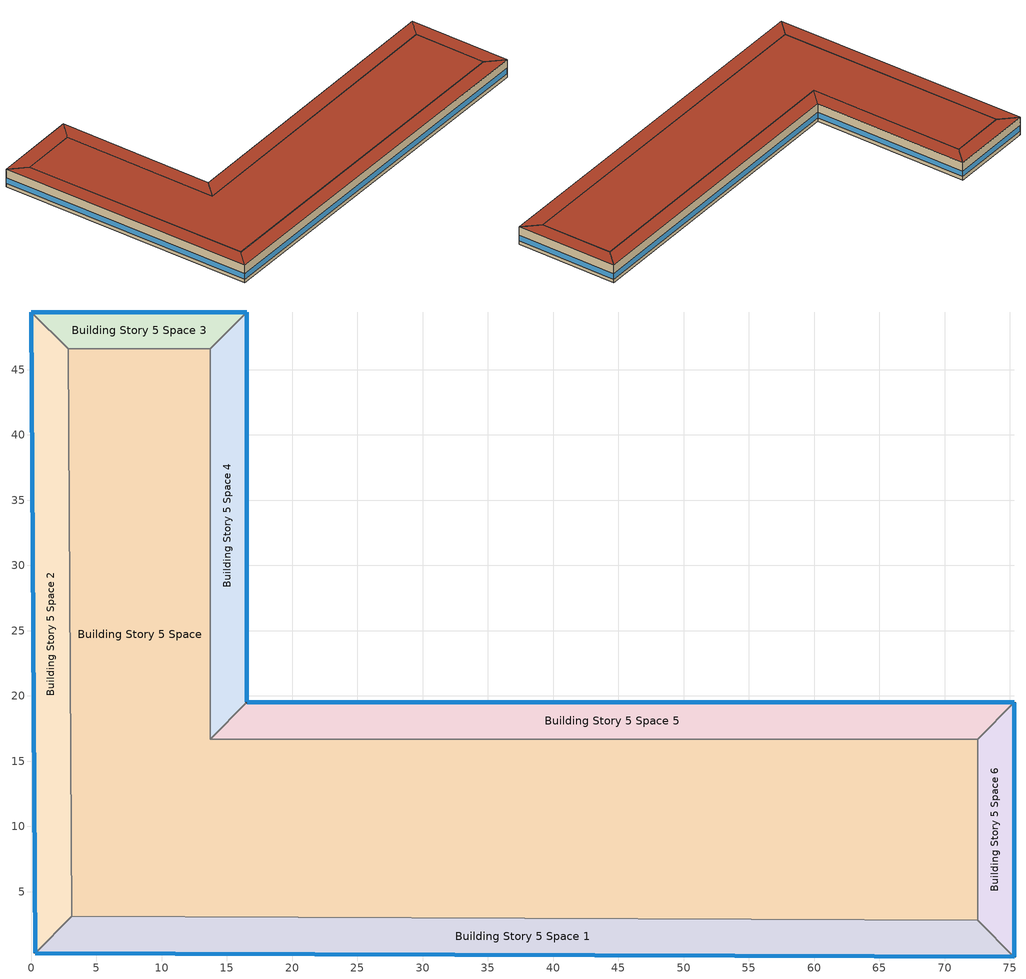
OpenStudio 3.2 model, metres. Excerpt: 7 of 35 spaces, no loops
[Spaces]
Building Story 5 Space
 floor adiabatic (Typical Interior Ceiling): 72.52,2.83 3.13,3.14 2.84,46.6 13.71,46.59 13.71,16.69 72.51,16.69 z14.4
 wall adiabatic (Typical Interior Wall): 3.13,3.14 72.52,2.83 72.51,16.69 13.71,16.69 13.71,46.59 2.84,46.6 3.13,3.14 z14.4:18
 roof outside: 72.51,16.69 13.71,16.69 13.71,46.59 2.84,46.6 3.13,3.14 72.52,2.83 z18
Building Story 5 Space 1
 floor adiabatic (Typical Interior Ceiling): 75.34,0 0.31,0.31 3.13,3.14 72.52,2.83 z14.4
 wall outside: 0.31,0.31 75.34,0 z14.4:18
 wall adiabatic (Typical Interior Wall): 75.34,0 72.52,2.83 3.13,3.14 0.31,0.31 z14.4:18
 window: 0.33,0.3 75.31,0 z15.16:16.24
 roof outside: 72.52,2.83 3.13,3.14 0.31,0.31 75.34,0 z18
Building Story 5 Space 2
 floor adiabatic (Typical Interior Ceiling): 0.31,0.31 0,49.42 2.84,46.6 3.13,3.14 z14.4
 wall outside: 0,49.42 0.31,0.31 z14.4:18
 wall adiabatic (Typical Interior Wall): 0.31,0.31 3.13,3.14 2.84,46.6 0,49.42 z14.4:18
 window: 0,49.39 0.31,0.33 z15.16:16.24
 roof outside: 3.13,3.14 2.84,46.6 0,49.42 0.31,0.31 z18
Building Story 5 Space 3
 floor adiabatic (Typical Interior Ceiling): 0,49.42 16.54,49.42 13.71,46.59 2.84,46.6 z14.4
 wall outside: 16.54,49.42 0,49.42 z14.4:18
 wall adiabatic (Typical Interior Wall): 0,49.42 2.84,46.6 13.71,46.59 16.54,49.42 z14.4:18
 window: 16.51,49.42 0.03,49.42 z15.16:16.25
 roof outside: 2.84,46.6 13.71,46.59 16.54,49.42 0,49.42 z18
Building Story 5 Space 4
 floor adiabatic (Typical Interior Ceiling): 16.54,49.42 16.54,19.52 13.71,16.69 13.71,46.59 z14.4
 wall outside: 16.54,19.52 16.54,49.42 z14.4:18
 wall adiabatic (Typical Interior Wall): 16.54,49.42 13.71,46.59 13.71,16.69 16.54,19.52 z14.4:18
 window: 16.54,19.55 16.54,49.39 z15.16:16.24
 roof outside: 13.71,46.59 13.71,16.69 16.54,19.52 16.54,49.42 z18
Building Story 5 Space 5
 floor adiabatic (Typical Interior Ceiling): 16.54,19.52 75.34,19.52 72.51,16.69 13.71,16.69 z14.4
 wall outside: 75.34,19.52 16.54,19.52 z14.4:18
 wall adiabatic (Typical Interior Wall): 16.54,19.52 13.71,16.69 72.51,16.69 75.34,19.52 z14.4:18
 window: 75.31,19.52 16.56,19.52 z15.16:16.24
 roof outside: 13.71,16.69 72.51,16.69 75.34,19.52 16.54,19.52 z18
Building Story 5 Space 6
 floor adiabatic (Typical Interior Ceiling): 75.34,19.52 75.34,0 72.52,2.83 72.51,16.69 z14.4
 wall outside: 75.34,0 75.34,19.52 z14.4:18
 wall adiabatic (Typical Interior Wall): 75.34,19.52 72.51,16.69 72.52,2.83 75.34,0 z14.4:18
 window: 75.34,0.03 75.34,19.5 z15.16:16.24
 roof outside: 72.51,16.69 72.52,2.83 75.34,0 75.34,19.52 z18
[Site]
Denver Intl Ap_CO_USA: Latitude {deg}=39.8057; Longitude {deg}=-104.781; Time Zone {hr}=-7; Elevation {m}=497.7384; Terrain=City
[Site:WaterMainsTemperature]
Calculation Method=Correlation; Annual Average Outdoor Air Temperature {C}=10.8; Maximum Difference In Monthly Average Outdoor Air Temperatures {deltaC}=23.2
[SizingPeriod:DesignDay] Barometric Pressure {Pa}=83011; Sky Clearness=0; Rain Indicator=0; Snow Indicator=0; Day of Month=21; Daylight Saving Time Indicator=0; Humidity Indicating Type=Wetbulb; Dry-Bulb Temperature Range Modifier Type=DefaultMultipliers
Name | Maximum Dry-Bulb Temperature {C} | Daily Dry-Bulb Temperature Range {deltaC} | Humidity Indicating Conditions at Maximum Dry-Bulb | Wind Speed {m/s} | Wind Direction {deg} | Month | Day Type | Solar Model Indicator | ASHRAE Taub | ASHRAE Taud
Denver Intl Ap Ann Clg .4% Condns DB=>MWB 1 | 34.6 | 15.2 | 15.7 | 4.2 | 80 | 7 | SummerDesignDay | ASHRAETau | 0.424 | 2.012
Denver Intl Ap Ann Clg .4% Condns WB=>MDB 1 | 27.3 | 15.2 | 18.3 | 4.2 | 80 | 7 | SummerDesignDay | ASHRAETau | 0.424 | 2.012
Denver Intl Ap Ann Htg 99.6% Condns DB 1 | -17.4 | 0 | -17.4 | 3.3 | 160 | 12 | WinterDesignDay | ASHRAEClearSky
[ClimateZones]
Climate Zone Institution Name 1=ASHRAE; Climate Zone Document Name 1=ANSI/ASHRAE Standard 169; Climate Zone Document Year 1=2006; Climate Zone Value 1=5B
[Site:GroundTemperature:FCfactorMethod]
January Ground Temperature {C}=7.1; February Ground Temperature {C}=3; March Ground Temperature {C}=-1; April Ground Temperature {C}=0.8; May Ground Temperature {C}=-0.2; June Ground Temperature {C}=4.8; July Ground Temperature {C}=6.1; August Ground Temperature {C}=13.7; September Ground Temperature {C}=22.2; October Ground Temperature {C}=22.7; November Ground Temperature {C}=21.7; December Ground Temperature {C}=18.5
[Building]
New Building_63: Nominal Floor to Floor Height {m}=3.6; Default Construction Set=Res 90.1-2019 - Office - ASHRAE 169-2013-5B adj ext wall insulation; Default Schedule Set=Building Default Schedule Set 1; Standards Number of Stories=5; Standards Number of Above Ground Stories=5; Standards Building Type=Office
[DefaultConstructionSet]
Res 90.1-2019 - Office - ASHRAE 169-2013-5B adj ext wall insulation: Default Exterior Surface Constructions=Default Surface Constructions 1 adj ext wall insulation; Default Interior Surface Constructions=Default Surface Constructions 2; Default Ground Contact Surface Constructions=Default Surface Constructions 3; Default Exterior SubSurface Constructions=Default Sub Surface Constructions 1; Default Interior SubSurface Constructions=Default Sub Surface Constructions 2; Interior Partition Construction=Typical Interior Partition
[DefaultSurfaceConstructions]
Name | Floor Construction | Wall Construction | Roof Ceiling Construction
Default Surface Constructions 2 | Typical Interior Floor | Typical Interior Wall | Typical Interior Ceiling
Default Surface Constructions 3 | Typical Insulated Carpeted 8in Slab Floor | Typical Insulated Basement Mass Wall
Default Surface Constructions 1 adj ext wall insulation | Typical Insulated Exterior Mass Floor R-17.54 | Typical Insulated Exterior Mass Wall R-11.11 adj ext wall insulation | Typical IEAD Roof R-31.25
[Construction]
Typical Insulated Exterior Mass Floor R-17.54: Typical Insulation R-14.97, 4 in. Normalweight Concrete Floor, Typical Carpet Pad
Typical IEAD Roof R-31.25: Roof Membrane, Typical Insulation R-30.13, Metal Roof Surface
Typical Interior Floor: 100mm Normalweight concrete floor, CP02 CARPET PAD
Typical Interior Wall: G01 13mm gypsum board, G01 13mm gypsum board
Typical Interior Ceiling: CP02 CARPET PAD, 100mm Normalweight concrete floor
Typical Insulated Carpeted 8in Slab Floor: 8 in. Normalweight Concrete Floor, Typical Carpet Pad
Typical Insulated Basement Mass Wall: 8 in. Concrete Block Basement Wall
U 0.63 SHGC 0.33 Simple Glazing Window U-0.63 SHGC 0.33: U 0.63 SHGC 0.33 Simple Glazing U-0.63 SHGC 0.33
U 0.63 SHGC 0.33 Simple Glazing Window U-0.63 SHGC 0.33 1: U 0.63 SHGC 0.33 Simple Glazing U-0.63 SHGC 0.33 1
Typical Insulated Metal Door R-2.7: F08 Metal surface, Typical Insulation R-1.85
U 0.44 SHGC 0.26 Dbl Ref-B-H Clr 6mm/13mm Air: REF B CLEAR HI 6MM, AIR 13MM, CLEAR 6MM
Typical Overhead Door R-3.23: Typical Insulation R-2.38
U 0.5 SHGC 0.36 Simple Glazing Skylight U-0.5 SHGC 0.36: U 0.5 SHGC 0.36 Simple Glazing U-0.5 SHGC 0.36
Typical Interior Window: Clear 3mm
Typical Interior Door; Typical Interior Partition: G05 25mm wood
InteriorFurnishings 1: Std Wood 6inch 1
InteriorFurnishings 2: Std Wood 6inch 2
Typical Insulated Exterior Mass Wall R-11.11 adj ext wall insulation: 1IN Stucco, 8IN CONCRETE HW RefBldg, Typical Insulation R-8.72_R-value 20.0 (ft^2*h*R/Btu), 1/2IN Gypsum
[Material:NoMass] Roughness=Smooth; Thermal Absorptance=0.9; Solar Absorptance=0.7
Name | Thermal Resistance {m2-K/W} | Visible Absorptance
Typical Insulation R-14.97 | 2.63723 | 0.7
Typical Carpet Pad; CP02 CARPET PAD | 0.21648 | 0.8
Typical Insulation R-30.13 | 5.30668 | 0.7
Typical Insulation R-1.85 | 0.326262 | 0.7
Typical Insulation R-2.38 | 0.418404 | 0.7
Typical Insulation R-8.72_R-value 20.0 (ft^2*h*R/Btu) | 3.5222 | 0.7
[Material] Thermal Absorptance=0.9
Name | Roughness | Thickness {m} | Conductivity {W/m-K} | Density {kg/m3} | Specific Heat {J/kg-K} | Solar Absorptance | Visible Absorptance
4 in. Normalweight Concrete Floor | MediumRough | 0.1016 | 2.31 | 2322 | 832 | 0.7 | 0.7
1IN Stucco | Smooth | 0.0253 | 0.6918 | 1858 | 837 | 0.7 | 0.92
8IN CONCRETE HW RefBldg | Rough | 0.2032 | 1.311 | 2240 | 836.8 | 0.7 | 0.7
1/2IN Gypsum | Smooth | 0.0127 | 0.16 | 784.9 | 830 | 0.4 | 0.4
Roof Membrane | VeryRough | 0.0095 | 0.16 | 1121.29 | 1460 | 0.7 | 0.7
Metal Roof Surface; F08 Metal surface | Smooth | 0.0008 | 45.28 | 7824 | 500 | 0.7 | 0.7
100mm Normalweight concrete floor | MediumRough | 0.1016 | 2.31045 | 2322 | 832.557 | 0.7 | 0.7
G01 13mm gypsum board | Smooth | 0.0127 | 0.160031 | 800.001 | 1090.73 | 0.7 | 0.5
8 in. Normalweight Concrete Floor | MediumRough | 0.2032 | 2.31 | 2322 | 832 | 0.7 | 0.7
8 in. Concrete Block Basement Wall | MediumRough | 0.2032 | 1.326 | 1842 | 912 | 0.7 | 0.7
G05 25mm wood | MediumSmooth | 0.0254 | 0.15 | 608 | 1630 | 0.5 | 0.5
Std Wood 6inch 1; Std Wood 6inch 2 | MediumSmooth | 0.15 | 0.12 | 540 | 1210 | 0.7 | 0.7
[DefaultSubSurfaceConstructions]
Name | Fixed Window Construction | Operable Window Construction | Door Construction | Glass Door Construction | Overhead Door Construction | Skylight Construction | Tubular Daylight Dome Construction | Tubular Daylight Diffuser Construction
Default Sub Surface Constructions 1 | U 0.63 SHGC 0.33 Simple Glazing Window U-0.63 SHGC 0.33 | U 0.63 SHGC 0.33 Simple Glazing Window U-0.63 SHGC 0.33 1 | Typical Insulated Metal Door R-2.7 | U 0.44 SHGC 0.26 Dbl Ref-B-H Clr 6mm/13mm Air | Typical Overhead Door R-3.23 | U 0.5 SHGC 0.36 Simple Glazing Skylight U-0.5 SHGC 0.36 | Typical Interior Window | Typical Interior Window
Default Sub Surface Constructions 2 | Typical Interior Window | Typical Interior Window | Typical Interior Door
[WindowMaterial:SimpleGlazingSystem]
Name | U-Factor {W/m2-K} | Solar Heat Gain Coefficient
U 0.63 SHGC 0.33 Simple Glazing U-0.63 SHGC 0.33; U 0.63 SHGC 0.33 Simple Glazing U-0.63 SHGC 0.33 1 | 3.57731 | 0.33
U 0.5 SHGC 0.36 Simple Glazing U-0.5 SHGC 0.36 | 2.83913 | 0.36
[WindowMaterial:Glazing] Optical Data Type=SpectralAverage; Infrared Transmittance at Normal Incidence=0; Front Side Infrared Hemispherical Emissivity=0.84; Conductivity {W/m-K}=0.9; Dirt Correction Factor for Solar and Visible Transmittance=1; Solar Diffusing=No
Name | Thickness {m} | Solar Transmittance at Normal Incidence | Front Side Solar Reflectance at Normal Incidence | Back Side Solar Reflectance at Normal Incidence | Visible Transmittance at Normal Incidence | Front Side Visible Reflectance at Normal Incidence | Back Side Visible Reflectance at Normal Incidence | Back Side Infrared Hemispherical Emissivity
REF B CLEAR HI 6MM | 0.006 | 0.24 | 0.16 | 0.32 | 0.3 | 0.16 | 0.29 | 0.6
CLEAR 6MM | 0.006 | 0.775 | 0.071 | 0.071 | 0.881 | 0.08 | 0.08 | 0.84
Clear 3mm | 0.003 | 0.837 | 0.075 | 0.075 | 0.898 | 0.081 | 0.081 | 0.84
[WindowMaterial:Gas]
AIR 13MM: Gas Type=Air; Thickness {m}=0.0127
[People:Definition]
Office WholeBuilding - Md Office People Definition: Number of People Calculation Method=People/Area; People per Space Floor Area {person/m2}=0.0538196; Fraction Radiant=0.3; Enable ASHRAE 55 Comfort Warnings=Yes; Mean Radiant Temperature Calculation Type=ZoneAveraged; Thermal Comfort Model Type 1=Fanger
[Lights:Definition]
Office WholeBuilding - Md Office Lights Definition - 10.0 percent reduction: Design Level Calculation Method=Watts/Area; Watts per Space Floor Area {W/m2}=6.20001; Fraction Radiant=0.7; Fraction Visible=0.2; Return Air Fraction=0
[ElectricEquipment:Definition]
Office WholeBuilding - Md Office Elec Equip Definition - 20.0 percent reduction: Design Level Calculation Method=Watts/Area; Watts per Space Floor Area {W/m2}=6.45835; Fraction Latent=0; Fraction Radiant=0.5; Fraction Lost=0
[DesignSpecification:OutdoorAir]
Blended OA 4: Outdoor Air Method=Sum; Outdoor Air Flow per Floor Area {m3/s-m2}=0.0004318
[DefaultScheduleSet]
Name | Hours of Operation Schedule
Story Top Blended Space Type Schedule Set
Building Default Schedule Set 1 | Building Hours of Operation NonResidential 1
[SpaceInfiltration:DesignFlowRate] Space or SpaceType=Story Top Blended Space Type; Schedule=Always On Discrete; Design Flow Rate Calculation Method=Flow/ExteriorArea; Constant Term Coefficient=0; Temperature Term Coefficient=0; Velocity Term Coefficient=0.224; Velocity Squared Term Coefficient=0
Name | Flow per Exterior Surface Area {m3/s-m2}
Office WholeBuilding - Md Office A  - Story Top Infiltration; Office WholeBuilding - Md Office C  - Story Top Infiltration | 3.122e-05
Office WholeBuilding - Md Office A end_a - Story Top Infiltration; Office WholeBuilding - Md Office A end_b - Story Top Infiltration; Office WholeBuilding - Md Office C end_a - Story Top Infiltration; Office WholeBuilding - Md Office C end_b - Story Top Infiltration | 6.35533e-06
Office WholeBuilding - Md Office B end_a - Story Top Infiltration; Office WholeBuilding - Md Office B end_b - Story Top Infiltration | 1.86949e-05
[ElectricEquipment]
Office WholeBuilding - Md Office Elec Equip 5 20.0 percent reduction: Electric Equipment Definition=Office WholeBuilding - Md Office Elec Equip Definition - 20.0 percent reduction; Space or SpaceType=Story Top Blended Space Type; Schedule=OfficeMedium BLDG_EQUIP_SCH_2013; Multiplier=1
[Exterior:Lights:Definition]
Name | Design Level {W}
Parking Areas and Drives Def (W/ft^2) | 0.1
Building Facades Def (W/ft^2) | 0.15
Main Entries Def (W/ft) | 30
Other Doors Def (W/ft) | 20
[Exterior:Lights] Control Option=AstronomicalClock
Name | Exterior Lights Definition | Schedule | Multiplier
Parking Areas and Drives | Parking Areas and Drives Def (W/ft^2) | Schedule Ruleset 2 | 169889.4
Building Facades | Building Facades Def (W/ft^2) | Schedule Ruleset 1 | 5912.42
Main Entries | Main Entries Def (W/ft) | Schedule Ruleset 2 | 16.7792
Other Doors | Other Doors Def (W/ft) | Schedule Ruleset 2 | 25.1688
[ThermostatSetpoint:DualSetpoint] Heating Setpoint Temperature Schedule=OfficeMedium HTGSETP_SCH_YES_OPTIMUM; Cooling Setpoint Temperature Schedule=OfficeMedium CLGSETP_SCH_YES_OPTIMUM
Story Top Blended Space Type Thermostat; Story Top Blended Space Type Thermostat 1; Story Top Blended Space Type Thermostat 2; Story Top Blended Space Type Thermostat 3; Story Top Blended Space Type Thermostat 4; Story Top Blended Space Type Thermostat 5; Story Top Blended Space Type Thermostat 6
[InternalMass:Definition] Design Level Calculation Method=SurfaceArea/Area; Surface Area per Space Floor Area=2
Name | Construction
Internal Mass Definition 2 | InteriorFurnishings 1
Internal Mass Definition 3 | InteriorFurnishings 2
[InternalMass]
Name | Internal Mass Definition | Space or SpaceType | Multiplier
Office WholeBuilding - Md Office A end_b - Story Top Mass; Office WholeBuilding - Md Office A end_a - Story Top Mass; Office WholeBuilding - Md Office C end_a - Story Top Mass; Office WholeBuilding - Md Office C end_b - Story Top Mass | Internal Mass Definition 2 | Story Top Blended Space Type | 0.0107276
Office WholeBuilding - Md Office B  - Story Top Mass | Internal Mass Definition 2 | Story Top Blended Space Type | 0.620071
Office WholeBuilding - Md Office A  - Story Top Mass; Office WholeBuilding - Md Office C  - Story Top Mass | Internal Mass Definition 2 | Story Top Blended Space Type | 0.105397
Office WholeBuilding - Md Office B end_a - Story Top Mass; Office WholeBuilding - Md Office B end_b - Story Top Mass | Internal Mass Definition 2 | Story Top Blended Space Type | 0.0631127
Building Story 5 Space Mass | Internal Mass Definition 3 | Building Story 5 Space | 1
Building Story 5 Space 1 Mass | Internal Mass Definition 3 | Building Story 5 Space 1 | 1
Building Story 5 Space 2 Mass | Internal Mass Definition 3 | Building Story 5 Space 2 | 1
Building Story 5 Space 3 Mass | Internal Mass Definition 3 | Building Story 5 Space 3 | 1
Building Story 5 Space 4 Mass | Internal Mass Definition 3 | Building Story 5 Space 4 | 1
Building Story 5 Space 5 Mass | Internal Mass Definition 3 | Building Story 5 Space 5 | 1
Building Story 5 Space 6 Mass | Internal Mass Definition 3 | Building Story 5 Space 6 | 1
[People]
Office WholeBuilding - Md Office People 5: People Definition=Office WholeBuilding - Md Office People Definition; Space or SpaceType=Story Top Blended Space Type; Number of People Schedule=OfficeMedium BLDG_OCC_SCH; Activity Level Schedule=OfficeMedium ACTIVITY_SCH; Work Efficiency Schedule=Work Efficiency Schedule; Clothing Insulation Schedule=Clothing Schedule; Air Velocity Schedule=Air Velocity Schedule; Multiplier=1
[Lights]
Office WholeBuilding - Md Office Lights 5 10.0 percent reduction: Lights Definition=Office WholeBuilding - Md Office Lights Definition - 10.0 percent reduction; Space or SpaceType=Story Top Blended Space Type; Schedule=OfficeMedium BLDG_LIGHT_SCH_2013; Fraction Replaceable=1; Multiplier=1
[SpaceType]
Story Top Blended Space Type: Default Schedule Set=Story Top Blended Space Type Schedule Set; Design Specification Outdoor Air Object=Blended OA 4; Standards Building Type=Office; Standards Space Type=WholeBuilding - Md Office
[Space] Space Type=Story Top Blended Space Type; Building Story=Building Story 5
Name | Thermal Zone
Building Story 5 Space | Building Story 5 ThermalZone
Building Story 5 Space 1 | Building Story 5 ThermalZone 1
Building Story 5 Space 2 | Building Story 5 ThermalZone 2
Building Story 5 Space 3 | Building Story 5 ThermalZone 3
Building Story 5 Space 4 | Building Story 5 ThermalZone 4
Building Story 5 Space 5 | Building Story 5 ThermalZone 5
Building Story 5 Space 6 | Building Story 5 ThermalZone 6
[BuildingStory]
Building Story 5: Nominal Z Coordinate {m}=18; Nominal Floor to Floor Height {m}=3.6
[ThermalZone] Use Ideal Air Loads=No
Name | Thermostat | Primary Daylighting Control | Fraction of Zone Controlled by Primary Daylighting Control | Secondary Daylighting Control | Fraction of Zone Controlled by Secondary Daylighting Control
Building Story 5 ThermalZone | Story Top Blended Space Type Thermostat
Building Story 5 ThermalZone 1 | Story Top Blended Space Type Thermostat 1 | Building Story 5 Space 1 Daylt Sensor 1 | 0.448 | Building Story 5 Space 1 Daylt Sensor 2 | 0.109
Building Story 5 ThermalZone 2 | Story Top Blended Space Type Thermostat 2 | Building Story 5 Space 2 Daylt Sensor 1 | 0.452 | Building Story 5 Space 2 Daylt Sensor 2 | 0.107
Building Story 5 ThermalZone 3 | Story Top Blended Space Type Thermostat 3 | Building Story 5 Space 3 Daylt Sensor 1 | 0.476
Building Story 5 ThermalZone 4 | Story Top Blended Space Type Thermostat 4 | Building Story 5 Space 4 Daylt Sensor 1 | 0.44 | Building Story 5 Space 4 Daylt Sensor 2 | 0.106
Building Story 5 ThermalZone 5 | Story Top Blended Space Type Thermostat 5 | Building Story 5 Space 5 Daylt Sensor 1 | 0.441 | Building Story 5 Space 5 Daylt Sensor 2 | 0.109
Building Story 5 ThermalZone 6 | Story Top Blended Space Type Thermostat 6 | Building Story 5 Space 6 Daylt Sensor 1 | 0.47 | Building Story 5 Space 6 Daylt Sensor 2 | 0.099
[Daylighting:Control] Position Z-Coordinate {m}=15.162; Illuminance Setpoint {lux}=375; Lighting Control Type=Stepped; Minimum Input Power Fraction for Continuous Dimming Control=0.3; Minimum Light Output Fraction for Continuous Dimming Control=0.2; Number of Stepped Control Steps=3; Probability Lighting will be Reset When Needed in Manual Stepped Control=1; Maximum Allowable Discomfort Glare Index=22
Name | Space | Position X-Coordinate {m} | Position Y-Coordinate {m}
Building Story 5 Space 1 Daylt Sensor 1 | Building Story 5 Space 1 | 37.8276 | 1.3689
Building Story 5 Space 1 Daylt Sensor 2 | Building Story 5 Space 1 | 37.8326 | 2.60352
Building Story 5 Space 2 Daylt Sensor 1 | Building Story 5 Space 2 | 1.36957 | 24.8685
Building Story 5 Space 2 Daylt Sensor 2 | Building Story 5 Space 2 | 2.60443 | 24.8762
Building Story 5 Space 3 Daylt Sensor 1 | Building Story 5 Space 3 | 8.26887 | 48.1989
Building Story 5 Space 4 Daylt Sensor 1 | Building Story 5 Space 4 | 15.3208 | 34.4698
Building Story 5 Space 4 Daylt Sensor 2 | Building Story 5 Space 4 | 14.0855 | 34.4698
Building Story 5 Space 5 Daylt Sensor 1 | Building Story 5 Space 5 | 45.9383 | 18.3066
Building Story 5 Space 5 Daylt Sensor 2 | Building Story 5 Space 5 | 45.9383 | 17.0718
Building Story 5 Space 6 Daylt Sensor 1 | Building Story 5 Space 6 | 74.1214 | 9.76172
Building Story 5 Space 6 Daylt Sensor 2 | Building Story 5 Space 6 | 72.8853 | 9.76171
[AvailabilityManager:NightCycle] Applicability Schedule=Always On Discrete; Control Type=CycleOnAny; Thermostat Tolerance {deltaC}=1.9999; Cycling Run Time Control Type=Thermostat; Cycling Run Time {s}=3600
Availability Manager Night Cycle 1; Availability Manager Night Cycle 2; Availability Manager Night Cycle 3; Availability Manager Night Cycle 4; Availability Manager Night Cycle 5
[EnergyManagementSystem:Sensor] Output Variable or Output Meter Index Key=Environment; Output Variable or Output Meter=Site Outdoor Air Drybulb Temperature
OAT; OAT_1; OAT_2; OAT_3
[EnergyManagementSystem:Actuator] Actuated Component Type=Schedule:Year; Actuated Component Control Type=Schedule Value
Name | Actuated Component
SYS7ZonePVAVwithPFPBoxesandReheat1HtgSch0; SYS7ZonePVAVwithPFPBoxesandReheat2HtgSch0; SYS7ZonePVAVwithPFPBoxesandReheat3HtgSch0; SYS7ZonePVAVwithPFPBoxesandReheat4HtgSch0 | OfficeMedium HTGSETP_SCH_YES_OPTIMUM
SYS7ZonePVAVwithPFPBoxesandReheat1ClgSch0; SYS7ZonePVAVwithPFPBoxesandReheat2ClgSch0; SYS7ZonePVAVwithPFPBoxesandReheat3ClgSch0; SYS7ZonePVAVwithPFPBoxesandReheat4ClgSch0 | OfficeMedium CLGSETP_SCH_YES_OPTIMUM
[EnergyManagementSystem:Program]
SYS7ZonePVAVwithPFPBoxesandReheat1OptimumStartProg0: IF DaylightSavings==0 && DayOfWeek>1 && Hour==5 && OAT<23.9 && OAT>1.7; SET SYS7ZonePVAVwithPFPBoxesandReheat1ClgSch0 = 29.4; SET SYS7ZonePVAVwithPFPBoxesandReheat1HtgSch0 = 15.6; ELSEIF DaylightSavings==0 && DayOfWeek==1 && Hour==7 && OAT<23.9 && OAT>1.7; SET SYS7ZonePVAVwithPFPBoxesandReheat1ClgSch0 = 29.4; SET SYS7ZonePVAVwithPFPBoxesandReheat1HtgSch0 = 15.6; ELSEIF DaylightSavings==1 && DayOfWeek>1 && Hour==4 && OAT<23.9 && OAT>1.7; SET SYS7ZonePVAVwithPFPBoxesandReheat1ClgSch0 = 29.4; SET SYS7ZonePVAVwithPFPBoxesandReheat1HtgSch0 = 15.6; ELSEIF DaylightSavings==1 && DayOfWeek==1 && Hour==6 && OAT<23.9 && OAT>1.7; SET SYS7ZonePVAVwithPFPBoxesandReheat1ClgSch0 = 29.4; SET SYS7ZonePVAVwithPFPBoxesandReheat1HtgSch0 = 15.6; ELSE; SET SYS7ZonePVAVwithPFPBoxesandReheat1ClgSch0 = NULL; SET SYS7ZonePVAVwithPFPBoxesandReheat1HtgSch0 = NULL; ENDIF
SYS7ZonePVAVwithPFPBoxesandReheat2OptimumStartProg0: IF DaylightSavings==0 && DayOfWeek>1 && Hour==5 && OAT_1<23.9 && OAT_1>1.7; SET SYS7ZonePVAVwithPFPBoxesandReheat2ClgSch0 = 29.4; SET SYS7ZonePVAVwithPFPBoxesandReheat2HtgSch0 = 15.6; ELSEIF DaylightSavings==0 && DayOfWeek==1 && Hour==7 && OAT_1<23.9 && OAT_1>1.7; SET SYS7ZonePVAVwithPFPBoxesandReheat2ClgSch0 = 29.4; SET SYS7ZonePVAVwithPFPBoxesandReheat2HtgSch0 = 15.6; ELSEIF DaylightSavings==1 && DayOfWeek>1 && Hour==4 && OAT_1<23.9 && OAT_1>1.7; SET SYS7ZonePVAVwithPFPBoxesandReheat2ClgSch0 = 29.4; SET SYS7ZonePVAVwithPFPBoxesandReheat2HtgSch0 = 15.6; ELSEIF DaylightSavings==1 && DayOfWeek==1 && Hour==6 && OAT_1<23.9 && OAT_1>1.7; SET SYS7ZonePVAVwithPFPBoxesandReheat2ClgSch0 = 29.4; SET SYS7ZonePVAVwithPFPBoxesandReheat2HtgSch0 = 15.6; ELSE; SET SYS7ZonePVAVwithPFPBoxesandReheat2ClgSch0 = NULL; SET SYS7ZonePVAVwithPFPBoxesandReheat2HtgSch0 = NULL; ENDIF
SYS7ZonePVAVwithPFPBoxesandReheat3OptimumStartProg0: IF DaylightSavings==0 && DayOfWeek>1 && Hour==5 && OAT_2<23.9 && OAT_2>1.7; SET SYS7ZonePVAVwithPFPBoxesandReheat3ClgSch0 = 29.4; SET SYS7ZonePVAVwithPFPBoxesandReheat3HtgSch0 = 15.6; ELSEIF DaylightSavings==0 && DayOfWeek==1 && Hour==7 && OAT_2<23.9 && OAT_2>1.7; SET SYS7ZonePVAVwithPFPBoxesandReheat3ClgSch0 = 29.4; SET SYS7ZonePVAVwithPFPBoxesandReheat3HtgSch0 = 15.6; ELSEIF DaylightSavings==1 && DayOfWeek>1 && Hour==4 && OAT_2<23.9 && OAT_2>1.7; SET SYS7ZonePVAVwithPFPBoxesandReheat3ClgSch0 = 29.4; SET SYS7ZonePVAVwithPFPBoxesandReheat3HtgSch0 = 15.6; ELSEIF DaylightSavings==1 && DayOfWeek==1 && Hour==6 && OAT_2<23.9 && OAT_2>1.7; SET SYS7ZonePVAVwithPFPBoxesandReheat3ClgSch0 = 29.4; SET SYS7ZonePVAVwithPFPBoxesandReheat3HtgSch0 = 15.6; ELSE; SET SYS7ZonePVAVwithPFPBoxesandReheat3ClgSch0 = NULL; SET SYS7ZonePVAVwithPFPBoxesandReheat3HtgSch0 = NULL; ENDIF
SYS7ZonePVAVwithPFPBoxesandReheat4OptimumStartProg0: IF DaylightSavings==0 && DayOfWeek>1 && Hour==5 && OAT_3<23.9 && OAT_3>1.7; SET SYS7ZonePVAVwithPFPBoxesandReheat4ClgSch0 = 29.4; SET SYS7ZonePVAVwithPFPBoxesandReheat4HtgSch0 = 15.6; ELSEIF DaylightSavings==0 && DayOfWeek==1 && Hour==7 && OAT_3<23.9 && OAT_3>1.7; SET SYS7ZonePVAVwithPFPBoxesandReheat4ClgSch0 = 29.4; SET SYS7ZonePVAVwithPFPBoxesandReheat4HtgSch0 = 15.6; ELSEIF DaylightSavings==1 && DayOfWeek>1 && Hour==4 && OAT_3<23.9 && OAT_3>1.7; SET SYS7ZonePVAVwithPFPBoxesandReheat4ClgSch0 = 29.4; SET SYS7ZonePVAVwithPFPBoxesandReheat4HtgSch0 = 15.6; ELSEIF DaylightSavings==1 && DayOfWeek==1 && Hour==6 && OAT_3<23.9 && OAT_3>1.7; SET SYS7ZonePVAVwithPFPBoxesandReheat4ClgSch0 = 29.4; SET SYS7ZonePVAVwithPFPBoxesandReheat4HtgSch0 = 15.6; ELSE; SET SYS7ZonePVAVwithPFPBoxesandReheat4ClgSch0 = NULL; SET SYS7ZonePVAVwithPFPBoxesandReheat4HtgSch0 = NULL; ENDIF
[EnergyManagementSystem:ProgramCallingManager]
SYS7ZonePVAVwithPFPBoxesandReheat1OptimumStartCallingManager0: BeginTimestepBeforePredictor; SYS7ZonePVAVwithPFPBoxesandReheat1OptimumStartProg0
SYS7ZonePVAVwithPFPBoxesandReheat2OptimumStartCallingManager0: BeginTimestepBeforePredictor; SYS7ZonePVAVwithPFPBoxesandReheat2OptimumStartProg0
SYS7ZonePVAVwithPFPBoxesandReheat3OptimumStartCallingManager0: BeginTimestepBeforePredictor; SYS7ZonePVAVwithPFPBoxesandReheat3OptimumStartProg0
SYS7ZonePVAVwithPFPBoxesandReheat4OptimumStartCallingManager0: BeginTimestepBeforePredictor; SYS7ZonePVAVwithPFPBoxesandReheat4OptimumStartProg0
[Schedule:Ruleset]
Name | Default Day Schedule | Summer Design Day Schedule | Winter Design Day Schedule
Clothing Schedule | Clothing Schedule Default Winter Clothes
Air Velocity Schedule | Air Velocity Schedule Default
Work Efficiency Schedule | Work Efficiency Schedule Default
OfficeMedium BLDG_OCC_SCH | OfficeMedium BLDG_OCC_SCH Default | OfficeMedium BLDG_OCC_SCH Summer Design Day | OfficeMedium BLDG_OCC_SCH Winter Design Day
OfficeMedium ACTIVITY_SCH | OfficeMedium ACTIVITY_SCH Default | OfficeMedium ACTIVITY_SCH Summer Design Day | OfficeMedium ACTIVITY_SCH Winter Design Day
OfficeMedium BLDG_LIGHT_SCH_2013 | Schedule Day 5 | OfficeMedium BLDG_LIGHT_SCH_2013 Summer Design Day | OfficeMedium BLDG_LIGHT_SCH_2013 Winter Design Day
OfficeMedium BLDG_EQUIP_SCH_2013 | Schedule Day 8 | OfficeMedium BLDG_EQUIP_SCH_2013 Summer Design Day | OfficeMedium BLDG_EQUIP_SCH_2013 Winter Design Day
Schedule Ruleset 1 | Schedule Day 15
Schedule Ruleset 2 | Schedule Day 16
OfficeMedium HTGSETP_SCH_YES_OPTIMUM | OfficeMedium HTGSETP_SCH_YES_OPTIMUM Default | OfficeMedium HTGSETP_SCH_YES_OPTIMUM Summer Design Day | OfficeMedium HTGSETP_SCH_YES_OPTIMUM Winter Design Day
OfficeMedium CLGSETP_SCH_YES_OPTIMUM | OfficeMedium CLGSETP_SCH_YES_OPTIMUM Default | OfficeMedium CLGSETP_SCH_YES_OPTIMUM Summer Design Day | OfficeMedium CLGSETP_SCH_YES_OPTIMUM Winter Design Day
Building Hours of Operation NonResidential 1 | Building Hours of Operation NonResidential Default 1 | Building Hours of Operation NonResidential Summer Design Day 1 | Building Hours of Operation NonResidential Winter Design Day 1
[Schedule:Day]
Clothing Schedule Default Winter Clothes; OfficeMedium BLDG_LIGHT_SCH_2013 Summer Design Day; OfficeMedium BLDG_EQUIP_SCH_2013 Summer Design Day; Building Hours of Operation NonResidential Winter Design Day 1; Building Hours of Operation NonResidential Summer Design Day 1: 24, 0, 1
Clothing Schedule Summer Clothes: 24, 0, 0.5
Air Velocity Schedule Default: 24, 0, 0.2
Work Efficiency Schedule Default; OfficeMedium BLDG_OCC_SCH Winter Design Day; OfficeMedium BLDG_LIGHT_SCH_2013 Winter Design Day; OfficeMedium BLDG_EQUIP_SCH_2013 Winter Design Day: 24, 0, 0
OfficeMedium BLDG_OCC_SCH Default: Yes, 8, 0, 0, 16, 0, 0.05, 24, 0, 0
OfficeMedium BLDG_OCC_SCH Sat Day: Yes, 6, 30, 0, 7, 30, 0.05, 8, 30, 0.1, 9, 30, 0.2, 10, 30, 0.3, 11, 30, 0.25, 12, 30, 0.2, 13, 30, 0.15, 14, 30, 0.1, 15, 30, 0.1, 16, 30, 0.075, 17, 30, 0.05, 18, 30, 0.025, 19, 30, 0, 20, 30, 0, 24, 0, 0
OfficeMedium BLDG_OCC_SCH Summer Design Day: 6, 0, 0, 22, 0, 1, 24, 0, 0.05
OfficeMedium BLDG_OCC_SCH Wkdy Day: Yes, 2, 0, 0, 5, 30, 0, 6, 30, 0.1, 7, 30, 0.2, 8, 30, 0.95, 9, 30, 0.95, 10, 30, 0.95, 11, 30, 0.5, 12, 30, 0.95, 13, 30, 0.95, 14, 30, 0.95, 15, 30, 0.3, 16, 30, 0.1, 17, 30, 0.1, 19, 0, 0.1, 20, 0, 0.075, 21, 0, 0, 24, 0, 0
OfficeMedium ACTIVITY_SCH Default: Yes, 19, 30, 120, 24, 0, 120
OfficeMedium ACTIVITY_SCH Winter Design Day; OfficeMedium ACTIVITY_SCH Summer Design Day: 24, 0, 120
Schedule Day 5: Yes, 0, 30, 0.0472465, 1, 30, 0.0486233, 2, 30, 0.05, 3, 30, 0.05, 4, 30, 0.05, 5, 30, 0.1, 6, 30, 0.0862326, 7, 30, 0.258698, 8, 30, 0.776093, 9, 30, 0.776093, 14, 30, 0.776093, 15, 30, 0.431163, 16, 30, 0.258698, 16, 45, 0.258698, 17, 15, 0.258698, 17, 45, 0.215581, 18, 0, 0.215581, 19, 0, 0.172465, 19, 45, 0.172465, 20, 15, 0.0862326, 20, 30, 0.0862326, 21, 30, 0.0431163, 22, 30, 0.044493, 23, 30, 0.0458698, 24, 0, 0.0472465
OfficeMedium BLDG_LIGHT_SCH_2013 Sat Day: Yes, 6, 30, 0.05, 7, 30, 0.0681163, 8, 30, 0.0862326, 9, 30, 0.172465, 10, 30, 0.258698, 11, 30, 0.22636, 12, 30, 0.194023, 13, 30, 0.161686, 14, 30, 0.129349, 15, 30, 0.129349, 16, 30, 0.0862326, 17, 30, 0.0431163, 18, 30, 0.0465581, 19, 30, 0.05, 20, 30, 0.05, 24, 0, 0.05
OfficeMedium BLDG_LIGHT_SCH_2013 Sun Day: Yes, 8, 0, 0.05, 16, 0, 0.0431163, 24, 0, 0.05
Schedule Day 8: Yes, 1, 0, 0.31503, 2, 0, 0.307674, 3, 0, 0.307674, 5, 0, 0.307674, 6, 0, 0.344454, 7, 0, 0.381235, 8, 0, 0.619507, 9, 0, 0.857778, 10, 0, 0.857778, 10, 30, 0.857778, 11, 30, 0.76247, 12, 30, 0.857778, 13, 30, 0.857778, 14, 30, 0.857778, 15, 30, 0.476543, 16, 30, 0.381235, 17, 30, 0.381235, 20, 0, 0.381235, 21, 0, 0.344454, 22, 0, 0.337098, 23, 0, 0.329742, 24, 0, 0.322386
OfficeMedium BLDG_EQUIP_SCH_2013 Sat Day: Yes, 6, 30, 0.230755, 7, 30, 0.305995, 8, 30, 0.381235, 9, 30, 0.428889, 10, 30, 0.476543, 11, 30, 0.440803, 12, 30, 0.405062, 13, 30, 0.369321, 14, 30, 0.33358, 15, 30, 0.33358, 16, 30, 0.309753, 17, 30, 0.285926, 18, 30, 0.258341, 19, 30, 0.230755, 20, 30, 0.230755, 24, 0, 0.230755
OfficeMedium BLDG_EQUIP_SCH_2013 Sun Day: Yes, 8, 0, 0.230755, 16, 0, 0.288107, 24, 0, 0.230755
Schedule Day 15: 6, 0, 0, 24, 0, 1
Schedule Day 16: 6, 0, 0.7, 24, 0, 1
OfficeMedium HTGSETP_SCH_YES_OPTIMUM Default: Yes, 2, 0, 15.6, 24, 0, 15.6
OfficeMedium HTGSETP_SCH_YES_OPTIMUM Summer Design Day: 24, 0, 15.6
OfficeMedium HTGSETP_SCH_YES_OPTIMUM Sat Day: Yes, 6, 0, 15.6, 7, 0, 17.8, 8, 0, 20, 9, 0, 21, 10, 0, 21, 14, 30, 21, 15, 30, 19.65, 16, 30, 18.3, 17, 30, 16.95, 18, 30, 15.6, 19, 30, 15.6, 24, 0, 15.6
OfficeMedium HTGSETP_SCH_YES_OPTIMUM Wkdy Day: Yes, 2, 0, 15.6, 4, 30, 15.6, 5, 30, 17.8, 6, 30, 20, 7, 30, 21, 8, 30, 21, 19, 0, 21, 20, 0, 18.3, 21, 0, 15.6, 24, 0, 15.6
OfficeMedium HTGSETP_SCH_YES_OPTIMUM Winter Design Day: 5, 0, 15.6, 6, 0, 17.6, 7, 0, 19.6, 22, 0, 21, 24, 0, 15.6
OfficeMedium CLGSETP_SCH_YES_OPTIMUM Default: Yes, 2, 0, 26.7, 24, 0, 26.7
OfficeMedium CLGSETP_SCH_YES_OPTIMUM Winter Design Day: 24, 0, 26.7
OfficeMedium CLGSETP_SCH_YES_OPTIMUM Sat Day: Yes, 6, 0, 26.7, 7, 0, 25.7, 8, 0, 25, 9, 0, 24, 10, 0, 24, 14, 30, 24, 15, 30, 24.675, 16, 30, 25.35, 17, 30, 26.025, 18, 30, 26.7, 19, 30, 26.7, 24, 0, 26.7
OfficeMedium CLGSETP_SCH_YES_OPTIMUM Summer Design Day: 5, 0, 26.7, 6, 0, 25.7, 7, 0, 25, 22, 0, 24, 24, 0, 26.7
OfficeMedium CLGSETP_SCH_YES_OPTIMUM Wkdy Day: Yes, 2, 0, 26.7, 4, 30, 26.7, 5, 30, 25.6, 6, 30, 25, 7, 30, 24, 8, 30, 24, 19, 0, 24, 20, 0, 25.35, 21, 0, 26.7, 24, 0, 26.7
autogen OfficeMedium ACTIVITY_SCH 0_day_sch: Yes, 21, 0, 120, 24, 0, 120
autogen OfficeMedium ACTIVITY_SCH 1_day_sch: Yes, 20, 0, 120, 24, 0, 120
Building Hours of Operation NonResidential Default 1; Building Hours of Operation NonResidential Saturday 1; Building Hours of Operation NonResidential Sunday 1: 8, 0, 0, 16, 0, 1, 24, 0, 0
[Schedule:Rule]
Schedule Rule 1: Schedule Ruleset=Clothing Schedule; Rule Order=0; Day Schedule=Clothing Schedule Summer Clothes; Date Specification Type=DateRange; Start Month=5; Start Day=1; End Month=9; End Day=30
Schedule Rule 2: Schedule Ruleset=OfficeMedium BLDG_OCC_SCH; Rule Order=1; Day Schedule=OfficeMedium BLDG_OCC_SCH Sat Day; Date Specification Type=DateRange; Start Month=1; Start Day=1; End Month=12; End Day=31; Apply Saturday=Yes
Schedule Rule 3: Schedule Ruleset=OfficeMedium BLDG_OCC_SCH; Rule Order=0; Day Schedule=OfficeMedium BLDG_OCC_SCH Wkdy Day; Date Specification Type=DateRange; Start Month=1; Start Day=1; End Month=12; End Day=31; Apply Monday=Yes; Apply Tuesday=Yes; Apply Wednesday=Yes; Apply Thursday=Yes; Apply Friday=Yes
Schedule Rule 4: Schedule Ruleset=OfficeMedium BLDG_LIGHT_SCH_2013; Rule Order=1; Day Schedule=OfficeMedium BLDG_LIGHT_SCH_2013 Sat Day; Date Specification Type=DateRange; Start Month=1; Start Day=1; End Month=12; End Day=31; Apply Saturday=Yes
Schedule Rule 5: Schedule Ruleset=OfficeMedium BLDG_LIGHT_SCH_2013; Rule Order=0; Day Schedule=OfficeMedium BLDG_LIGHT_SCH_2013 Sun Day; Date Specification Type=DateRange; Start Month=1; Start Day=1; End Month=12; End Day=31; Apply Sunday=Yes
Schedule Rule 7: Schedule Ruleset=OfficeMedium BLDG_EQUIP_SCH_2013; Rule Order=1; Day Schedule=OfficeMedium BLDG_EQUIP_SCH_2013 Sat Day; Date Specification Type=DateRange; Start Month=1; Start Day=1; End Month=12; End Day=31; Apply Saturday=Yes
Schedule Rule 8: Schedule Ruleset=OfficeMedium BLDG_EQUIP_SCH_2013; Rule Order=0; Day Schedule=OfficeMedium BLDG_EQUIP_SCH_2013 Sun Day; Date Specification Type=DateRange; Start Month=1; Start Day=1; End Month=12; End Day=31; Apply Sunday=Yes
Schedule Rule 12: Schedule Ruleset=OfficeMedium HTGSETP_SCH_YES_OPTIMUM; Rule Order=1; Day Schedule=OfficeMedium HTGSETP_SCH_YES_OPTIMUM Sat Day; Date Specification Type=DateRange; Start Month=1; Start Day=1; End Month=12; End Day=31; Apply Saturday=Yes
Schedule Rule 13: Schedule Ruleset=OfficeMedium HTGSETP_SCH_YES_OPTIMUM; Rule Order=0; Day Schedule=OfficeMedium HTGSETP_SCH_YES_OPTIMUM Wkdy Day; Date Specification Type=DateRange; Start Month=1; Start Day=1; End Month=12; End Day=31; Apply Monday=Yes; Apply Tuesday=Yes; Apply Wednesday=Yes; Apply Thursday=Yes; Apply Friday=Yes
Schedule Rule 14: Schedule Ruleset=OfficeMedium CLGSETP_SCH_YES_OPTIMUM; Rule Order=1; Day Schedule=OfficeMedium CLGSETP_SCH_YES_OPTIMUM Sat Day; Date Specification Type=DateRange; Start Month=1; Start Day=1; End Month=12; End Day=31; Apply Saturday=Yes
Schedule Rule 15: Schedule Ruleset=OfficeMedium CLGSETP_SCH_YES_OPTIMUM; Rule Order=0; Day Schedule=OfficeMedium CLGSETP_SCH_YES_OPTIMUM Wkdy Day; Date Specification Type=DateRange; Start Month=1; Start Day=1; End Month=12; End Day=31; Apply Monday=Yes; Apply Tuesday=Yes; Apply Wednesday=Yes; Apply Thursday=Yes; Apply Friday=Yes
autogen OfficeMedium ACTIVITY_SCH 0: Schedule Ruleset=OfficeMedium ACTIVITY_SCH; Rule Order=0; Day Schedule=autogen OfficeMedium ACTIVITY_SCH 0_day_sch; Date Specification Type=SpecificDates; Apply Saturday=Yes; Apply Monday=Yes; Apply Tuesday=Yes; Apply Wednesday=Yes; Apply Thursday=Yes; Apply Friday=Yes; Apply Sunday=Yes; Specific Month 1=1; Specific Day 1=5; Specific Month 2=1; Specific Day 2=12; Specific Month 3=1; Specific Day 3=19; Specific Month 4=1; Specific Day 4=26; Specific Month 5=2; Specific Day 5=2; Specific Month 6=2; Specific Day 6=9; Specific Month 7=2; Specific Day 7=16; Specific Month 8=2; Specific Day 8=23; Specific Month 9=3; Specific Day 9=2; Specific Month 10=3; Specific Day 10=9; Specific Month 11=3; Specific Day 11=16; Specific Month 12=3; Specific Day 12=23; Specific Month 13=3; Specific Day 13=30; Specific Month 14=4; Specific Day 14=6; Specific Month 15=4; Specific Day 15=13; Specific Month 16=4; Specific Day 16=20; Specific Month 17=4; Specific Day 17=27; Specific Month 18=5; Specific Day 18=4; Specific Month 19=5; Specific Day 19=11; Specific Month 20=5; Specific Day 20=18; Specific Month 21=5; Specific Day 21=25; Specific Month 22=6; Specific Day 22=1; Specific Month 23=6; Specific Day 23=8; Specific Month 24=6; Specific Day 24=15; Specific Month 25=6; Specific Day 25=22; Specific Month 26=6; Specific Day 26=29; Specific Month 27=7; Specific Day 27=6; Specific Month 28=7; Specific Day 28=13; Specific Month 29=7; Specific Day 29=20; Specific Month 30=7; Specific Day 30=27; Specific Month 31=8; Specific Day 31=3; Specific Month 32=8; Specific Day 32=10; Specific Month 33=8; Specific Day 33=17; Specific Month 34=8; Specific Day 34=24; Specific Month 35=8; Specific Day 35=31; Specific Month 36=9; Specific Day 36=7; Specific Month 37=9; Specific Day 37=14; Specific Month 38=9; Specific Day 38=21; Specific Month 39=9; Specific Day 39=28; Specific Month 40=10; Specific Day 40=5; Specific Month 41=10; Specific Day 41=12; Specific Month 42=10; Specific Day 42=19; Specific Month 43=10; Specific Day 43=26; Specific Month 44=11; Specific Day 44=2; Specific Month 45=11; Specific Day 45=9; Specific Month 46=11; Specific Day 46=16; Specific Month 47=11; Specific Day 47=23; Specific Month 48=11; Specific Day 48=30; Specific Month 49=12; Specific Day 49=7; Specific Month 50=12; Specific Day 50=14; Specific Month 51=12; Specific Day 51=21; Specific Month 52=12; Specific Day 52=28
autogen OfficeMedium ACTIVITY_SCH 1: Schedule Ruleset=OfficeMedium ACTIVITY_SCH; Rule Order=1; Day Schedule=autogen OfficeMedium ACTIVITY_SCH 1_day_sch; Date Specification Type=SpecificDates; Apply Saturday=Yes; Apply Monday=Yes; Apply Tuesday=Yes; Apply Wednesday=Yes; Apply Thursday=Yes; Apply Friday=Yes; Apply Sunday=Yes; Specific Month 1=1; Specific Day 1=6; Specific Month 2=1; Specific Day 2=13; Specific Month 3=1; Specific Day 3=20; Specific Month 4=1; Specific Day 4=27; Specific Month 5=2; Specific Day 5=3; Specific Month 6=2; Specific Day 6=10; Specific Month 7=2; Specific Day 7=17; Specific Month 8=2; Specific Day 8=24; Specific Month 9=3; Specific Day 9=3; Specific Month 10=3; Specific Day 10=10; Specific Month 11=3; Specific Day 11=17; Specific Month 12=3; Specific Day 12=24; Specific Month 13=3; Specific Day 13=31; Specific Month 14=4; Specific Day 14=7; Specific Month 15=4; Specific Day 15=14; Specific Month 16=4; Specific Day 16=21; Specific Month 17=4; Specific Day 17=28; Specific Month 18=5; Specific Day 18=5; Specific Month 19=5; Specific Day 19=12; Specific Month 20=5; Specific Day 20=19; Specific Month 21=5; Specific Day 21=26; Specific Month 22=6; Specific Day 22=2; Specific Month 23=6; Specific Day 23=9; Specific Month 24=6; Specific Day 24=16; Specific Month 25=6; Specific Day 25=23; Specific Month 26=6; Specific Day 26=30; Specific Month 27=7; Specific Day 27=7; Specific Month 28=7; Specific Day 28=14; Specific Month 29=7; Specific Day 29=21; Specific Month 30=7; Specific Day 30=28; Specific Month 31=8; Specific Day 31=4; Specific Month 32=8; Specific Day 32=11; Specific Month 33=8; Specific Day 33=18; Specific Month 34=8; Specific Day 34=25; Specific Month 35=9; Specific Day 35=1; Specific Month 36=9; Specific Day 36=8; Specific Month 37=9; Specific Day 37=15; Specific Month 38=9; Specific Day 38=22; Specific Month 39=9; Specific Day 39=29; Specific Month 40=10; Specific Day 40=6; Specific Month 41=10; Specific Day 41=13; Specific Month 42=10; Specific Day 42=20; Specific Month 43=10; Specific Day 43=27; Specific Month 44=11; Specific Day 44=3; Specific Month 45=11; Specific Day 45=10; Specific Month 46=11; Specific Day 46=17; Specific Month 47=11; Specific Day 47=24; Specific Month 48=12; Specific Day 48=1; Specific Month 49=12; Specific Day 49=8; Specific Month 50=12; Specific Day 50=15; Specific Month 51=12; Specific Day 51=22; Specific Month 52=12; Specific Day 52=29
Building Hours of Operation NonResidential Saturday Rule 1: Schedule Ruleset=Building Hours of Operation NonResidential 1; Rule Order=1; Day Schedule=Building Hours of Operation NonResidential Saturday 1; Date Specification Type=DateRange; Start Month=1; Start Day=1; End Month=12; End Day=31; Apply Saturday=Yes
Building Hours of Operation NonResidential Sunday Rule 1: Schedule Ruleset=Building Hours of Operation NonResidential 1; Rule Order=0; Day Schedule=Building Hours of Operation NonResidential Sunday 1; Date Specification Type=DateRange; Start Month=1; Start Day=1; End Month=12; End Day=31; Apply Sunday=Yes
[Schedule:Constant]
Always On Discrete: Value=1
